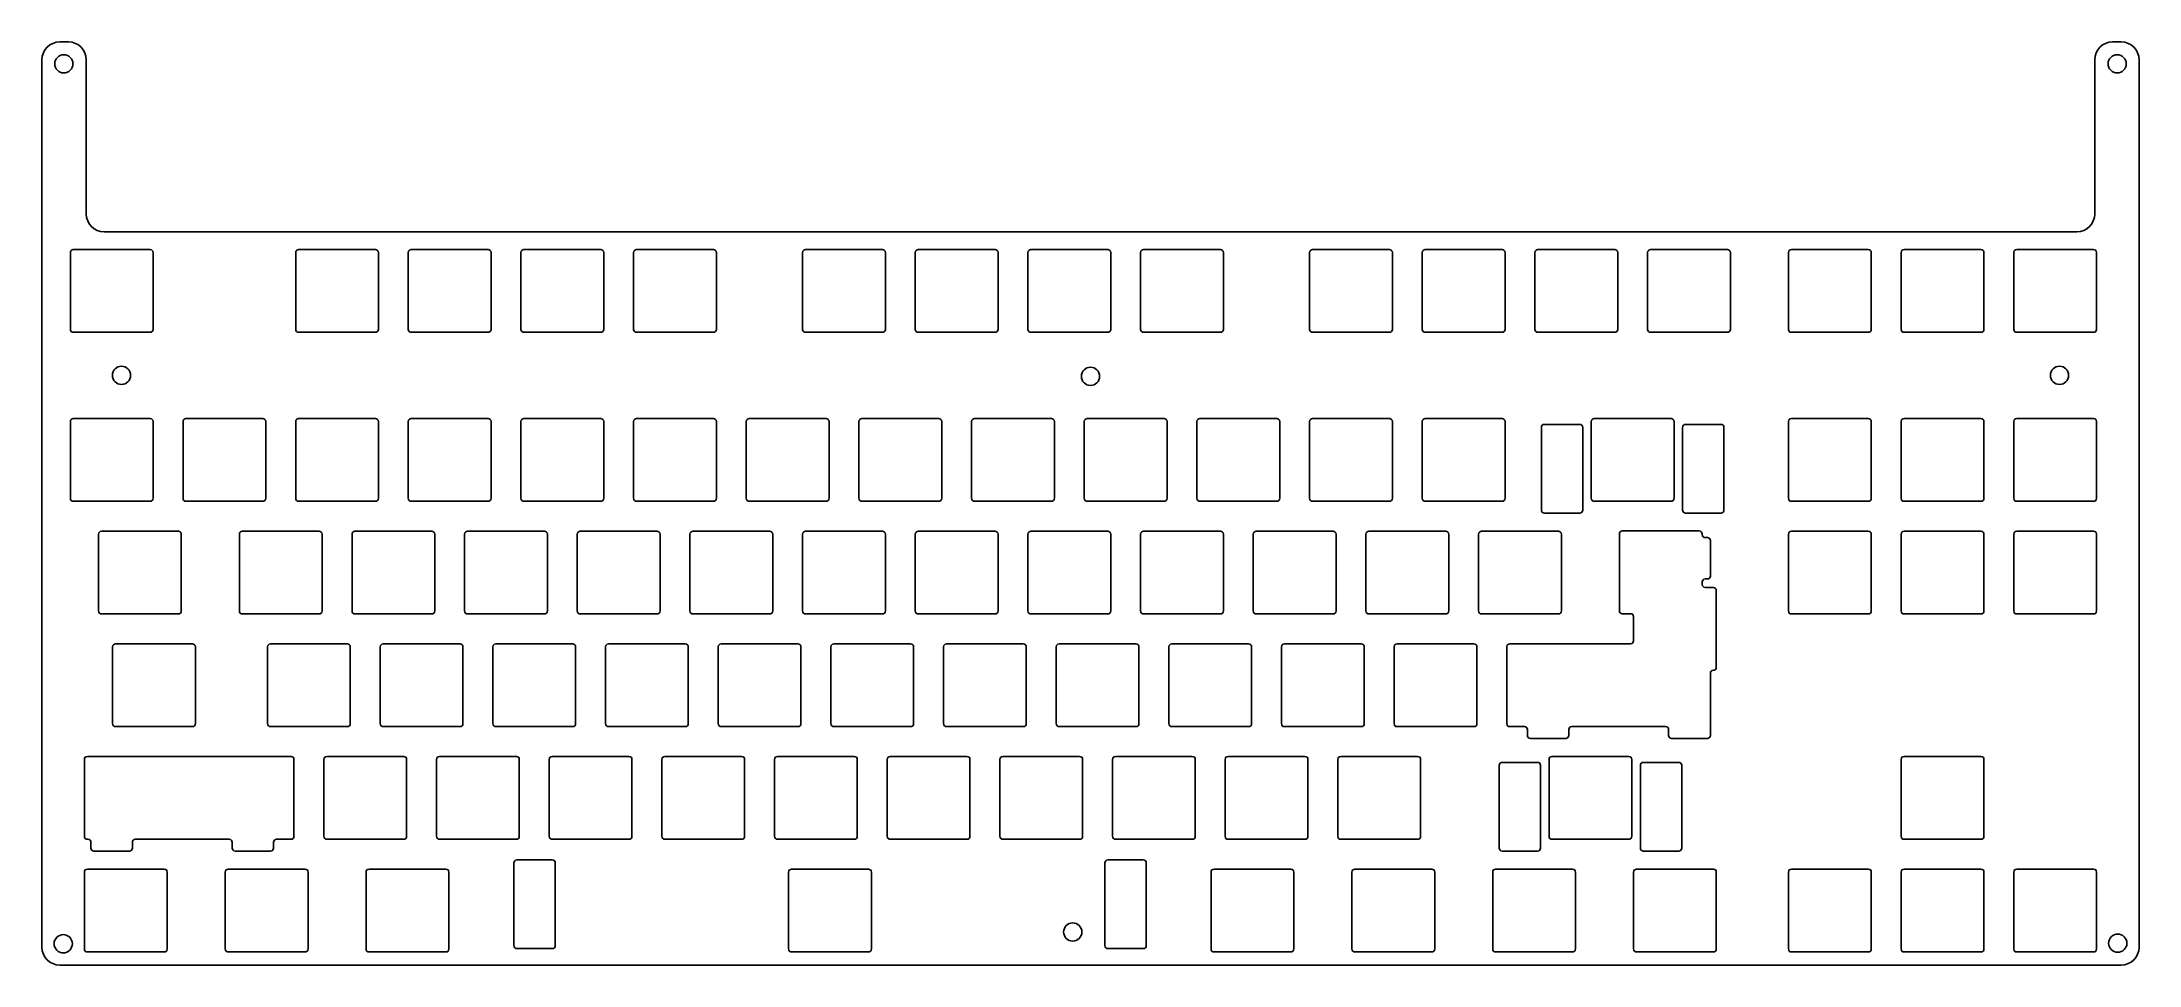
# Model space of a CAD drawing. Extents: x 35 to 390, y -216 to -60.
import ezdxf

# ---------------------------------------------------------------- set-up
doc = ezdxf.new("R2010")
doc.units = 0
doc.layers.add('BLACK', color=7, linetype='CONTINUOUS')

msp = doc.modelspace()

# ---------------------------------------------------------------- linework, layer by layer
at = {"layer": 'BLACK', "linetype": 'CONTINUOUS'}
for p, q in [((37.925, -59.685), (39.425, -59.685)), ((386.525, -59.685), (385.025, -59.685)), ((34.925, -212.785), (34.925, -62.685)), ((42.425, -62.685), (42.425, -88.785)), ((382.025, -62.685), (382.025, -88.785)), ((389.525, -62.685), (389.525, -212.785)), ((45.425, -91.785), (379.025, -91.785)), ((39.7275, -95.285), (39.7275, -108.285)), ((40.2275, -94.785), (53.2275, -94.785)), ((53.7275, -95.285), (53.7275, -108.285)), ((77.8275, -95.285), (77.8275, -108.285)), ((78.3275, -94.785), (91.3275, -94.785)), ((91.8275, -95.285), (91.8275, -108.285)), ((96.8775, -95.285), (96.8775, -108.285)), ((97.3775, -94.785), (110.377, -94.785)), ((110.877, -95.285), (110.877, -108.285)), ((115.927, -95.285), (115.927, -108.285)), ((116.427, -94.785), (129.427, -94.785)), ((129.927, -95.285), (129.927, -108.285)), ((134.977, -95.285), (134.977, -108.285)), ((135.477, -94.785), (148.477, -94.785)), ((148.977, -95.285), (148.977, -108.285)), ((163.552, -95.285), (163.552, -108.285)), ((164.052, -94.785), (177.052, -94.785)), ((177.552, -95.285), (177.552, -108.285)), ((182.602, -95.285), (182.602, -108.285)), ((183.102, -94.785), (196.102, -94.785)), ((196.602, -95.285), (196.602, -108.285)), ((201.653, -95.285), (201.653, -108.285)), ((202.153, -94.785), (215.153, -94.785)), ((215.653, -95.285), (215.653, -108.285)), ((220.702, -95.285), (220.702, -108.285)), ((221.202, -94.785), (234.202, -94.785)), ((234.702, -95.285), (234.702, -108.285)), ((249.277, -95.285), (249.277, -108.285)), ((249.777, -94.785), (262.777, -94.785)), ((263.277, -95.285), (263.277, -108.285)), ((268.327, -95.285), (268.327, -108.285)), ((268.827, -94.785), (281.827, -94.785)), ((282.327, -95.285), (282.327, -108.285)), ((287.377, -95.285), (287.377, -108.285)), ((287.877, -94.785), (300.877, -94.785)), ((301.377, -95.285), (301.377, -108.285)), ((306.428, -95.285), (306.428, -108.285)), ((306.928, -94.785), (319.928, -94.785)), ((320.428, -95.285), (320.428, -108.285)), ((330.24, -95.285), (330.24, -108.285)), ((330.74, -94.785), (343.74, -94.785)), ((344.24, -95.285), (344.24, -108.285)), ((349.29, -95.285), (349.29, -108.285)), ((349.79, -94.785), (362.79, -94.785)), ((363.29, -95.285), (363.29, -108.285)), ((368.34, -95.285), (368.34, -108.285)), ((368.84, -94.785), (381.84, -94.785)), ((382.34, -95.285), (382.34, -108.285)), ((40.2275, -108.785), (53.2275, -108.785)), ((78.3275, -108.785), (91.3275, -108.785)), ((97.3775, -108.785), (110.377, -108.785)), ((116.427, -108.785), (129.427, -108.785)), ((135.477, -108.785), (148.477, -108.785)), ((164.052, -108.785), (177.052, -108.785)), ((183.102, -108.785), (196.102, -108.785)), ((202.153, -108.785), (215.153, -108.785)), ((221.202, -108.785), (234.202, -108.785)), ((249.777, -108.785), (262.777, -108.785)), ((268.827, -108.785), (281.827, -108.785)), ((287.877, -108.785), (300.877, -108.785)), ((306.928, -108.785), (319.928, -108.785)), ((330.74, -108.785), (343.74, -108.785)), ((349.79, -108.785), (362.79, -108.785)), ((368.84, -108.785), (381.84, -108.785)), ((39.7275, -123.86), (39.7275, -136.86)), ((40.2275, -123.36), (53.2275, -123.36)), ((53.7275, -123.86), (53.7275, -136.86)), ((58.7775, -123.86), (58.7775, -136.86)), ((59.2775, -123.36), (72.2775, -123.36)), ((72.7775, -123.86), (72.7775, -136.86)), ((77.8275, -123.86), (77.8275, -136.86)), ((78.3275, -123.36), (91.3275, -123.36)), ((91.8275, -123.86), (91.8275, -136.86)), ((96.8775, -123.86), (96.8775, -136.86)), ((97.3775, -123.36), (110.377, -123.36)), ((110.877, -123.86), (110.877, -136.86)), ((115.927, -123.86), (115.927, -136.86)), ((116.427, -123.36), (129.427, -123.36)), ((129.927, -123.86), (129.927, -136.86)), ((134.977, -123.86), (134.977, -136.86)), ((135.477, -123.36), (148.477, -123.36)), ((148.977, -123.86), (148.977, -136.86)), ((154.028, -123.86), (154.028, -136.86)), ((154.528, -123.36), (167.527, -123.36)), ((168.027, -123.86), (168.027, -136.86)), ((173.077, -123.86), (173.077, -136.86)), ((173.577, -123.36), (186.577, -123.36)), ((187.077, -123.86), (187.077, -136.86)), ((192.127, -123.86), (192.127, -136.86)), ((192.627, -123.36), (205.627, -123.36)), ((206.127, -123.86), (206.127, -136.86)), ((211.177, -123.86), (211.177, -136.86)), ((211.677, -123.36), (224.677, -123.36)), ((225.177, -123.86), (225.177, -136.86)), ((230.227, -123.86), (230.227, -136.86)), ((230.727, -123.36), (243.727, -123.36)), ((244.227, -123.86), (244.227, -136.86)), ((249.277, -123.86), (249.277, -136.86)), ((249.777, -123.36), (262.777, -123.36)), ((263.277, -123.86), (263.277, -136.86)), ((268.327, -123.86), (268.327, -136.86)), ((268.827, -123.36), (281.827, -123.36)), ((282.327, -123.86), (282.327, -136.86)), ((296.902, -123.86), (296.902, -136.86)), ((297.402, -123.36), (310.402, -123.36)), ((310.902, -123.86), (310.902, -136.86)), ((330.24, -123.86), (330.24, -136.86)), ((330.74, -123.36), (343.74, -123.36)), ((344.24, -123.86), (344.24, -136.86)), ((349.29, -123.86), (349.29, -136.86)), ((349.79, -123.36), (362.79, -123.36)), ((363.29, -123.86), (363.29, -136.86)), ((368.34, -123.86), (368.34, -136.86)), ((368.84, -123.36), (381.84, -123.36)), ((382.34, -123.86), (382.34, -136.86)), ((288.464, -124.86), (288.464, -138.86)), ((288.964, -124.36), (294.964, -124.36)), ((295.464, -124.86), (295.464, -138.86)), ((312.34, -124.86), (312.34, -138.86)), ((312.84, -124.36), (318.84, -124.36)), ((319.34, -124.86), (319.34, -138.86)), ((40.2275, -137.36), (53.2275, -137.36)), ((59.2775, -137.36), (72.2775, -137.36)), ((78.3275, -137.36), (91.3275, -137.36)), ((97.3775, -137.36), (110.377, -137.36)), ((116.427, -137.36), (129.427, -137.36)), ((135.477, -137.36), (148.477, -137.36)), ((154.528, -137.36), (167.527, -137.36)), ((173.577, -137.36), (186.577, -137.36)), ((192.627, -137.36), (205.627, -137.36)), ((211.677, -137.36), (224.677, -137.36)), ((230.727, -137.36), (243.727, -137.36)), ((249.777, -137.36), (262.777, -137.36)), ((268.827, -137.36), (281.827, -137.36)), ((297.402, -137.36), (310.402, -137.36)), ((330.74, -137.36), (343.74, -137.36)), ((349.79, -137.36), (362.79, -137.36)), ((368.84, -137.36), (381.84, -137.36)), ((288.964, -139.36), (294.964, -139.36)), ((312.84, -139.36), (318.84, -139.36)), ((44.49, -142.91), (44.49, -155.91)), ((44.99, -142.41), (57.99, -142.41)), ((58.49, -142.91), (58.49, -155.91)), ((68.3025, -142.91), (68.3025, -155.91)), ((68.8025, -142.41), (81.8025, -142.41)), ((82.3025, -142.91), (82.3025, -155.91)), ((87.3525, -142.91), (87.3525, -155.91)), ((87.8525, -142.41), (100.852, -142.41)), ((101.352, -142.91), (101.352, -155.91)), ((106.402, -142.91), (106.402, -155.91)), ((106.902, -142.41), (119.902, -142.41)), ((120.402, -142.91), (120.402, -155.91)), ((125.453, -142.91), (125.453, -155.91)), ((125.953, -142.41), (138.952, -142.41)), ((139.452, -142.91), (139.452, -155.91)), ((144.502, -142.91), (144.502, -155.91)), ((145.002, -142.41), (158.002, -142.41)), ((158.502, -142.91), (158.502, -155.91)), ((163.552, -142.91), (163.552, -155.91)), ((164.052, -142.41), (177.052, -142.41)), ((177.552, -142.91), (177.552, -155.91)), ((182.602, -142.91), (182.602, -155.91)), ((183.102, -142.41), (196.102, -142.41)), ((196.602, -142.91), (196.602, -155.91)), ((201.653, -142.91), (201.653, -155.91)), ((202.153, -142.41), (215.153, -142.41)), ((215.653, -142.91), (215.653, -155.91)), ((220.702, -142.91), (220.702, -155.91)), ((221.202, -142.41), (234.202, -142.41)), ((234.702, -142.91), (234.702, -155.91)), ((239.752, -142.91), (239.752, -155.91)), ((240.252, -142.41), (253.252, -142.41)), ((253.752, -142.91), (253.752, -155.91)), ((258.803, -142.91), (258.803, -155.91)), ((259.303, -142.41), (272.303, -142.41)), ((272.803, -142.91), (272.803, -155.91)), ((277.852, -142.91), (277.852, -155.91)), ((278.352, -142.41), (291.352, -142.41)), ((291.852, -142.91), (291.852, -155.91)), ((301.647, -155.87), (301.65, -142.88)), ((302.15, -142.38), (315.15, -142.38)), ((315.65, -142.88), (315.65, -143)), ((316.546, -143.497), (316.15, -143.5)), ((317.046, -143.997), (317.046, -149.997)), ((330.24, -142.91), (330.24, -155.91)), ((330.74, -142.41), (343.74, -142.41)), ((344.24, -142.91), (344.24, -155.91)), ((349.29, -142.91), (349.29, -155.91)), ((349.79, -142.41), (362.79, -142.41)), ((363.29, -142.91), (363.29, -155.91)), ((368.34, -142.91), (368.34, -155.91)), ((368.84, -142.41), (381.84, -142.41)), ((382.34, -142.91), (382.34, -155.91)), ((315.65, -151.435), (315.65, -150.997)), ((316.546, -150.497), (316.15, -150.497)), ((317.546, -151.935), (316.15, -151.935)), ((318.046, -152.435), (318.046, -165.431)), ((44.99, -156.41), (57.99, -156.41)), ((68.8025, -156.41), (81.8025, -156.41)), ((87.8525, -156.41), (100.852, -156.41)), ((106.902, -156.41), (119.902, -156.41)), ((125.953, -156.41), (138.952, -156.41)), ((145.002, -156.41), (158.002, -156.41)), ((164.052, -156.41), (177.052, -156.41)), ((183.102, -156.41), (196.102, -156.41)), ((202.153, -156.41), (215.153, -156.41)), ((221.202, -156.41), (234.202, -156.41)), ((240.252, -156.41), (253.252, -156.41)), ((259.303, -156.41), (272.303, -156.41)), ((278.352, -156.41), (291.352, -156.41)), ((303.548, -156.37), (302.147, -156.37)), ((304.048, -160.96), (304.048, -156.87)), ((330.74, -156.41), (343.74, -156.41)), ((349.79, -156.41), (362.79, -156.41)), ((368.84, -156.41), (381.84, -156.41)), ((46.8712, -161.96), (46.8712, -174.96)), ((47.3712, -161.46), (60.3712, -161.46)), ((60.8712, -161.96), (60.8712, -174.96)), ((73.065, -161.96), (73.065, -174.96)), ((73.565, -161.46), (86.565, -161.46)), ((87.065, -161.96), (87.065, -174.96)), ((92.115, -161.96), (92.115, -174.96)), ((92.615, -161.46), (105.615, -161.46)), ((106.115, -161.96), (106.115, -174.96)), ((111.165, -161.96), (111.165, -174.96)), ((111.665, -161.46), (124.665, -161.46)), ((125.165, -161.96), (125.165, -174.96)), ((130.215, -161.96), (130.215, -174.96)), ((130.715, -161.46), (143.715, -161.46)), ((144.215, -161.96), (144.215, -174.96)), ((149.265, -161.96), (149.265, -174.96)), ((149.765, -161.46), (162.765, -161.46)), ((163.265, -161.96), (163.265, -174.96)), ((168.315, -161.96), (168.315, -174.96)), ((168.815, -161.46), (181.815, -161.46)), ((182.315, -161.96), (182.315, -174.96)), ((187.365, -161.96), (187.365, -174.96)), ((187.865, -161.46), (200.865, -161.46)), ((201.365, -161.96), (201.365, -174.96)), ((206.415, -161.96), (206.415, -174.96)), ((206.915, -161.46), (219.915, -161.46)), ((220.415, -161.96), (220.415, -174.96)), ((225.465, -161.96), (225.465, -174.96)), ((225.965, -161.46), (238.965, -161.46)), ((239.465, -161.96), (239.465, -174.96)), ((244.515, -161.96), (244.515, -174.96)), ((245.015, -161.46), (258.015, -161.46)), ((258.515, -161.96), (258.515, -174.96)), ((263.565, -161.96), (263.565, -174.96)), ((264.065, -161.46), (277.065, -161.46)), ((277.565, -161.96), (277.565, -174.96)), ((282.615, -161.96), (282.615, -174.96)), ((283.115, -161.46), (303.548, -161.46)), ((317.046, -166.431), (317.046, -176.959)), ((47.3712, -175.46), (60.3712, -175.46)), ((73.565, -175.46), (86.565, -175.46)), ((92.615, -175.46), (105.615, -175.46)), ((111.665, -175.46), (124.665, -175.46)), ((130.715, -175.46), (143.715, -175.46)), ((149.765, -175.46), (162.765, -175.46)), ((168.815, -175.46), (181.815, -175.46)), ((187.865, -175.46), (200.865, -175.46)), ((206.915, -175.46), (219.915, -175.46)), ((225.965, -175.46), (238.965, -175.46)), ((245.015, -175.46), (258.015, -175.46)), ((264.065, -175.46), (277.065, -175.46)), ((283.115, -175.46), (285.597, -175.461)), ((286.098, -176.96), (286.097, -175.961)), ((293.098, -176.96), (293.098, -175.961)), ((293.598, -175.461), (309.474, -175.461)), ((309.974, -175.961), (309.974, -176.96)), ((42.6088, -180.51), (77.04, -180.51)), ((83.09, -180.51), (96.09, -180.51)), ((102.14, -180.51), (115.14, -180.51)), ((121.19, -180.51), (134.19, -180.51)), ((140.24, -180.51), (153.24, -180.51)), ((159.29, -180.51), (172.29, -180.51)), ((178.34, -180.51), (191.34, -180.51)), ((197.39, -180.51), (210.39, -180.51)), ((216.44, -180.51), (229.44, -180.51)), ((235.49, -180.51), (248.49, -180.51)), ((254.54, -180.51), (267.54, -180.51)), ((286.598, -177.46), (292.598, -177.46)), ((290.259, -180.51), (303.259, -180.51)), ((310.476, -177.46), (316.546, -177.459)), ((349.79, -180.51), (362.79, -180.51)), ((42.1088, -181.01), (42.1088, -194.01)), ((77.54, -181.01), (77.54, -194.01)), ((82.59, -181.01), (82.59, -194.01)), ((96.59, -181.01), (96.59, -194.01)), ((101.64, -181.01), (101.64, -194.01)), ((115.64, -181.01), (115.64, -194.01)), ((120.69, -181.01), (120.69, -194.01)), ((134.69, -181.01), (134.69, -194.01)), ((139.74, -181.01), (139.74, -194.01)), ((153.74, -181.01), (153.74, -194.01)), ((158.79, -181.01), (158.79, -194.01)), ((172.79, -181.01), (172.79, -194.01)), ((177.84, -181.01), (177.84, -194.01)), ((191.84, -181.01), (191.84, -194.01)), ((196.89, -181.01), (196.89, -194.01)), ((210.89, -181.01), (210.89, -194.01)), ((215.94, -181.01), (215.94, -194.01)), ((229.94, -181.01), (229.94, -194.01)), ((234.99, -181.01), (234.99, -194.01)), ((248.99, -181.01), (248.99, -194.01)), ((254.04, -181.01), (254.04, -194.01)), ((268.04, -181.01), (268.04, -194.01)), ((281.321, -182.01), (281.321, -196.01)), ((281.821, -181.51), (287.821, -181.51)), ((288.321, -182.01), (288.321, -196.01)), ((289.759, -181.01), (289.759, -194.01)), ((303.759, -181.01), (303.759, -194.01)), ((305.197, -182.01), (305.197, -196.01)), ((305.697, -181.51), (311.697, -181.51)), ((312.197, -182.01), (312.197, -196.01)), ((349.29, -181.01), (349.29, -194.01)), ((363.29, -181.01), (363.29, -194.01)), ((42.6088, -194.51), (42.7107, -194.51)), ((43.2107, -195.01), (43.2107, -196.01)), ((50.2107, -196.01), (50.2107, -195.01)), ((66.5867, -194.51), (50.7107, -194.51)), ((67.0867, -195.01), (67.0867, -196.01)), ((74.0867, -196.01), (74.0867, -195.01)), ((77.04, -194.51), (74.5867, -194.51)), ((83.09, -194.51), (96.09, -194.51)), ((102.14, -194.51), (115.14, -194.51)), ((121.19, -194.51), (134.19, -194.51)), ((140.24, -194.51), (153.24, -194.51)), ((159.29, -194.51), (172.29, -194.51)), ((178.34, -194.51), (191.34, -194.51)), ((197.39, -194.51), (210.39, -194.51)), ((216.44, -194.51), (229.44, -194.51)), ((235.49, -194.51), (248.49, -194.51)), ((254.54, -194.51), (267.54, -194.51)), ((290.259, -194.51), (303.259, -194.51)), ((349.79, -194.51), (362.79, -194.51)), ((43.7107, -196.51), (49.7107, -196.51)), ((67.5867, -196.51), (73.5867, -196.51)), ((114.721, -198.5), (114.721, -212.5)), ((115.221, -198), (121.221, -198)), ((121.721, -198.5), (121.721, -212.5)), ((214.651, -198.5), (214.651, -212.5)), ((215.151, -198), (221.151, -198)), ((221.651, -198.5), (221.651, -212.5)), ((281.821, -196.51), (287.821, -196.51)), ((305.697, -196.51), (311.697, -196.51)), ((42.1088, -200.06), (42.1088, -213.06)), ((42.6088, -199.56), (55.6088, -199.56)), ((56.1088, -200.06), (56.1088, -213.06)), ((65.9213, -200.06), (65.9213, -213.06)), ((66.4213, -199.56), (79.4213, -199.56)), ((79.9213, -200.06), (79.9213, -213.06)), ((89.7338, -200.06), (89.7338, -213.06)), ((90.2338, -199.56), (103.234, -199.56)), ((103.734, -200.06), (103.734, -213.06)), ((161.171, -200.06), (161.171, -213.06)), ((161.671, -199.56), (174.671, -199.56)), ((175.171, -200.06), (175.171, -213.06)), ((232.609, -200.06), (232.609, -213.06)), ((233.109, -199.56), (246.109, -199.56)), ((246.609, -200.06), (246.609, -213.06)), ((256.421, -200.06), (256.421, -213.06)), ((256.921, -199.56), (269.921, -199.56)), ((270.421, -200.06), (270.421, -213.06)), ((280.234, -200.06), (280.234, -213.06)), ((280.734, -199.56), (293.734, -199.56)), ((294.234, -200.06), (294.234, -213.06)), ((304.046, -200.06), (304.046, -213.06)), ((304.546, -199.56), (317.546, -199.56)), ((318.046, -200.06), (318.046, -213.06)), ((330.24, -200.06), (330.24, -213.06)), ((330.74, -199.56), (343.74, -199.56)), ((344.24, -200.06), (344.24, -213.06)), ((349.29, -200.06), (349.29, -213.06)), ((349.79, -199.56), (362.79, -199.56)), ((363.29, -200.06), (363.29, -213.06)), ((368.34, -200.06), (368.34, -213.06)), ((368.84, -199.56), (381.84, -199.56)), ((382.34, -200.06), (382.34, -213.06)), ((386.525, -215.785), (37.925, -215.785)), ((42.6088, -213.56), (55.6088, -213.56)), ((66.4213, -213.56), (79.4213, -213.56)), ((90.2338, -213.56), (103.234, -213.56)), ((115.221, -213), (121.221, -213)), ((161.671, -213.56), (174.671, -213.56)), ((215.151, -213), (221.151, -213)), ((233.109, -213.56), (246.109, -213.56)), ((256.921, -213.56), (269.921, -213.56)), ((280.734, -213.56), (293.734, -213.56)), ((304.546, -213.56), (317.546, -213.56)), ((330.74, -213.56), (343.74, -213.56)), ((349.79, -213.56), (362.79, -213.56)), ((368.84, -213.56), (381.84, -213.56))]:
    msp.add_line(p, q, dxfattribs=at)
at = {"layer": 'BLACK'}
for centre in [(38.625, -63.385), (385.825, -63.385), (48.375, -116.06), (212.225, -116.235), (376.075, -116.06), (209.225, -210.185), (38.525, -212.185), (385.925, -212.085)]:
    msp.add_circle(centre, 1.5425, dxfattribs=at)
for centre, radius, start, end in [((37.925, -62.685), 3, 90, 180), ((39.425, -62.685), 3, 0, 90), ((385.025, -62.685), 3, 90, 180), ((386.525, -62.685), 3, 0, 90), ((45.425, -88.785), 3, 180, 270), ((379.025, -88.785), 3, -90, 0), ((40.2275, -95.285), 0.5, 90, 180), ((53.2275, -95.285), 0.5, 0, 90), ((78.3275, -95.285), 0.5, 90, 180), ((91.3275, -95.285), 0.5, 0, 90), ((97.3775, -95.285), 0.5, 90, 180), ((110.377, -95.285), 0.5, 0, 90), ((116.427, -95.285), 0.5, 90, 180), ((129.427, -95.285), 0.5, 0, 90), ((135.477, -95.285), 0.5, 90, 180), ((148.477, -95.285), 0.5, 0, 90), ((164.052, -95.285), 0.5, 90, 180), ((177.052, -95.285), 0.5, 0, 90), ((183.102, -95.285), 0.5, 90, 180), ((196.102, -95.285), 0.5, 0, 90), ((202.153, -95.285), 0.5, 90, 180), ((215.153, -95.285), 0.5, 0, 90), ((221.202, -95.285), 0.5, 90, 180), ((234.202, -95.285), 0.5, 0, 90), ((249.777, -95.285), 0.5, 90, 180), ((262.777, -95.285), 0.5, 0, 90), ((268.827, -95.285), 0.5, 90, 180), ((281.827, -95.285), 0.5, 0, 90), ((287.877, -95.285), 0.5, 90, 180), ((300.877, -95.285), 0.5, 0, 90), ((306.928, -95.285), 0.5, 90, 180), ((319.928, -95.285), 0.5, 0, 90), ((330.74, -95.285), 0.5, 90, 180), ((343.74, -95.285), 0.5, 0, 90), ((349.79, -95.285), 0.5, 90, 180), ((362.79, -95.285), 0.5, 0, 90), ((368.84, -95.285), 0.5, 90, 180), ((381.84, -95.285), 0.5, 0, 90), ((40.2275, -108.285), 0.5, 180, 270), ((53.2275, -108.285), 0.5, -90, 0), ((78.3275, -108.285), 0.5, 180, 270), ((91.3275, -108.285), 0.5, -90, 0), ((97.3775, -108.285), 0.5, 180, 270), ((110.377, -108.285), 0.5, -90, 0), ((116.427, -108.285), 0.5, 180, 270), ((129.427, -108.285), 0.5, -90, 0), ((135.477, -108.285), 0.5, 180, 270), ((148.477, -108.285), 0.5, -90, 0), ((164.052, -108.285), 0.5, 180, 270), ((177.052, -108.285), 0.5, -90, 0), ((183.102, -108.285), 0.5, 180, 270), ((196.102, -108.285), 0.5, -90, 0), ((202.153, -108.285), 0.5, 180, 270), ((215.153, -108.285), 0.5, -90, 0), ((221.202, -108.285), 0.5, 180, 270), ((234.202, -108.285), 0.5, -90, 0), ((249.777, -108.285), 0.5, 180, 270), ((262.777, -108.285), 0.5, -90, 0), ((268.827, -108.285), 0.5, 180, 270), ((281.827, -108.285), 0.5, -90, 0), ((287.877, -108.285), 0.5, 180, 270), ((300.877, -108.285), 0.5, -90, 0), ((306.928, -108.285), 0.5, 180, 270), ((319.928, -108.285), 0.5, -90, 0), ((330.74, -108.285), 0.5, 180, 270), ((343.74, -108.285), 0.5, -90, 0), ((349.79, -108.285), 0.5, 180, 270), ((362.79, -108.285), 0.5, -90, 0), ((368.84, -108.285), 0.5, 180, 270), ((381.84, -108.285), 0.5, -90, 0), ((40.2275, -123.86), 0.5, 90, 180), ((53.2275, -123.86), 0.5, 0, 90), ((59.2775, -123.86), 0.5, 90, 180), ((72.2775, -123.86), 0.5, 0, 90), ((78.3275, -123.86), 0.5, 90, 180), ((91.3275, -123.86), 0.5, 0, 90), ((97.3775, -123.86), 0.5, 90, 180), ((110.377, -123.86), 0.5, 0, 90), ((116.427, -123.86), 0.5, 90, 180), ((129.427, -123.86), 0.5, 0, 90), ((135.477, -123.86), 0.5, 90, 180), ((148.477, -123.86), 0.5, 0, 90), ((154.528, -123.86), 0.5, 90, 180), ((167.527, -123.86), 0.5, 0, 90), ((173.577, -123.86), 0.5, 90, 180), ((186.577, -123.86), 0.5, 0, 90), ((192.627, -123.86), 0.5, 90, 180), ((205.627, -123.86), 0.5, 0, 90), ((211.677, -123.86), 0.5, 90, 180), ((224.677, -123.86), 0.5, 0, 90), ((230.727, -123.86), 0.5, 90, 180), ((243.727, -123.86), 0.5, 0, 90), ((249.777, -123.86), 0.5, 90, 180), ((262.777, -123.86), 0.5, 0, 90), ((268.827, -123.86), 0.5, 90, 180), ((281.827, -123.86), 0.5, 0, 90), ((297.402, -123.86), 0.5, 90, 180), ((310.402, -123.86), 0.5, 0, 90), ((330.74, -123.86), 0.5, 90, 180), ((343.74, -123.86), 0.5, 0, 90), ((349.79, -123.86), 0.5, 90, 180), ((362.79, -123.86), 0.5, 0, 90), ((368.84, -123.86), 0.5, 90, 180), ((381.84, -123.86), 0.5, 0, 90), ((288.964, -124.86), 0.5, 90, 180), ((294.964, -124.86), 0.5, 0, 90), ((312.84, -124.86), 0.5, 90, 180), ((318.84, -124.86), 0.5, 0, 90), ((40.2275, -136.86), 0.5, 180, 270), ((53.2275, -136.86), 0.5, -90, 0), ((59.2775, -136.86), 0.5, 180, 270), ((72.2775, -136.86), 0.5, -90, 0), ((78.3275, -136.86), 0.5, 180, 270), ((91.3275, -136.86), 0.5, -90, 0), ((97.3775, -136.86), 0.5, 180, 270), ((110.377, -136.86), 0.5, -90, 0), ((116.427, -136.86), 0.5, 180, 270), ((129.427, -136.86), 0.5, -90, 0), ((135.477, -136.86), 0.5, 180, 270), ((148.477, -136.86), 0.5, -90, 0), ((154.528, -136.86), 0.5, 180, 270), ((167.527, -136.86), 0.5, -90, 0), ((173.577, -136.86), 0.5, 180, 270), ((186.577, -136.86), 0.5, -90, 0), ((192.627, -136.86), 0.5, 180, 270), ((205.627, -136.86), 0.5, -90, 0), ((211.677, -136.86), 0.5, 180, 270), ((224.677, -136.86), 0.5, -90, 0), ((230.727, -136.86), 0.5, 180, 270), ((243.727, -136.86), 0.5, -90, 0), ((249.777, -136.86), 0.5, 180, 270), ((262.777, -136.86), 0.5, -90, 0), ((268.827, -136.86), 0.5, 180, 270), ((281.827, -136.86), 0.5, -90, 0), ((297.402, -136.86), 0.5, 180, 270), ((310.402, -136.86), 0.5, -90, 0), ((330.74, -136.86), 0.5, 180, 270), ((343.74, -136.86), 0.5, -90, 0), ((349.79, -136.86), 0.5, 180, 270), ((362.79, -136.86), 0.5, -90, 0), ((368.84, -136.86), 0.5, 180, 270), ((381.84, -136.86), 0.5, -90, 0), ((288.964, -138.86), 0.5, 180, 270), ((294.964, -138.86), 0.5, -90, 0), ((312.84, -138.86), 0.5, 180, 270), ((318.84, -138.86), 0.5, -90, 0), ((44.99, -142.91), 0.5, 90, 180), ((57.99, -142.91), 0.5, 0, 90), ((68.8025, -142.91), 0.5, 90, 180), ((81.8025, -142.91), 0.5, 0, 90), ((87.8525, -142.91), 0.5, 90, 180), ((100.852, -142.91), 0.5, 0, 90), ((106.902, -142.91), 0.5, 90, 180), ((119.902, -142.91), 0.5, 0, 90), ((125.953, -142.91), 0.5, 90, 180), ((138.952, -142.91), 0.5, 0, 90), ((145.002, -142.91), 0.5, 90, 180), ((158.002, -142.91), 0.5, 0, 90), ((164.052, -142.91), 0.5, 90, 180), ((177.052, -142.91), 0.5, 0, 90), ((183.102, -142.91), 0.5, 90, 180), ((196.102, -142.91), 0.5, 0, 90), ((202.153, -142.91), 0.5, 90, 180), ((215.153, -142.91), 0.5, 0, 90), ((221.202, -142.91), 0.5, 90, 180), ((234.202, -142.91), 0.5, 0, 90), ((240.252, -142.91), 0.5, 90, 180), ((253.252, -142.91), 0.5, 0, 90), ((259.303, -142.91), 0.5, 90, 180), ((272.303, -142.91), 0.5, 0, 90), ((278.352, -142.91), 0.5, 90, 180), ((291.352, -142.91), 0.5, 0, 90), ((302.15, -142.88), 0.5, 90, 180), ((315.15, -142.88), 0.5, 0, 90), ((316.15, -143), 0.5, 180, 270), ((316.546, -143.997), 0.5, 0, 90), ((330.74, -142.91), 0.5, 90, 180), ((343.74, -142.91), 0.5, 0, 90), ((349.79, -142.91), 0.5, 90, 180), ((362.79, -142.91), 0.5, 0, 90), ((368.84, -142.91), 0.5, 90, 180), ((381.84, -142.91), 0.5, 0, 90), ((316.15, -150.997), 0.5, 90, 180), ((316.15, -151.435), 0.5, 180, 270), ((316.546, -149.997), 0.5, -90, 0), ((317.546, -152.435), 0.5, 0, 90), ((44.99, -155.91), 0.5, 180, 270), ((57.99, -155.91), 0.5, -90, 0), ((68.8025, -155.91), 0.5, 180, 270), ((81.8025, -155.91), 0.5, -90, 0), ((87.8525, -155.91), 0.5, 180, 270), ((100.852, -155.91), 0.5, -90, 0), ((106.902, -155.91), 0.5, 180, 270), ((119.902, -155.91), 0.5, -90, 0), ((125.953, -155.91), 0.5, 180, 270), ((138.952, -155.91), 0.5, -90, 0), ((145.002, -155.91), 0.5, 180, 270), ((158.002, -155.91), 0.5, -90, 0), ((164.052, -155.91), 0.5, 180, 270), ((177.052, -155.91), 0.5, -90, 0), ((183.102, -155.91), 0.5, 180, 270), ((196.102, -155.91), 0.5, -90, 0), ((202.153, -155.91), 0.5, 180, 270), ((215.153, -155.91), 0.5, -90, 0), ((221.202, -155.91), 0.5, 180, 270), ((234.202, -155.91), 0.5, -90, 0), ((240.252, -155.91), 0.5, 180, 270), ((253.252, -155.91), 0.5, -90, 0), ((259.303, -155.91), 0.5, 180, 270), ((272.303, -155.91), 0.5, -90, 0), ((278.352, -155.91), 0.5, 180, 270), ((291.352, -155.91), 0.5, -90, 0), ((302.147, -155.87), 0.5, 180, 270), ((330.74, -155.91), 0.5, 180, 270), ((343.74, -155.91), 0.5, -90, 0), ((349.79, -155.91), 0.5, 180, 270), ((362.79, -155.91), 0.5, -90, 0), ((368.84, -155.91), 0.5, 180, 270), ((381.84, -155.91), 0.5, -90, 0), ((303.548, -156.87), 0.5, 0, 90), ((47.3712, -161.96), 0.5, 90, 180), ((60.3712, -161.96), 0.5, 0, 90), ((73.565, -161.96), 0.5, 90, 180), ((86.565, -161.96), 0.5, 0, 90), ((92.615, -161.96), 0.5, 90, 180), ((105.615, -161.96), 0.5, 0, 90), ((111.665, -161.96), 0.5, 90, 180), ((124.665, -161.96), 0.5, 0, 90), ((130.715, -161.96), 0.5, 90, 180), ((143.715, -161.96), 0.5, 0, 90), ((149.765, -161.96), 0.5, 90, 180), ((162.765, -161.96), 0.5, 0, 90), ((168.815, -161.96), 0.5, 90, 180), ((181.815, -161.96), 0.5, 0, 90), ((187.865, -161.96), 0.5, 90, 180), ((200.865, -161.96), 0.5, 0, 90), ((206.915, -161.96), 0.5, 90, 180), ((219.915, -161.96), 0.5, 0, 90), ((225.965, -161.96), 0.5, 90, 180), ((238.965, -161.96), 0.5, 0, 90), ((245.015, -161.96), 0.5, 90, 180), ((258.015, -161.96), 0.5, 0, 90), ((264.065, -161.96), 0.5, 90, 180), ((277.065, -161.96), 0.5, 0, 90), ((283.115, -161.96), 0.5, 90, 180), ((303.548, -160.96), 0.5, -90, 0), ((317.546, -166.431), 0.5, 90, 180), ((317.546, -165.431), 0.5, -90, 0), ((47.3712, -174.96), 0.5, 180, 270), ((60.3712, -174.96), 0.5, -90, 0), ((73.565, -174.96), 0.5, 180, 270), ((86.565, -174.96), 0.5, -90, 0), ((92.615, -174.96), 0.5, 180, 270), ((105.615, -174.96), 0.5, -90, 0), ((111.665, -174.96), 0.5, 180, 270), ((124.665, -174.96), 0.5, -90, 0), ((130.715, -174.96), 0.5, 180, 270), ((143.715, -174.96), 0.5, -90, 0), ((149.765, -174.96), 0.5, 180, 270), ((162.765, -174.96), 0.5, -90, 0), ((168.815, -174.96), 0.5, 180, 270), ((181.815, -174.96), 0.5, -90, 0), ((187.865, -174.96), 0.5, 180, 270), ((200.865, -174.96), 0.5, -90, 0), ((206.915, -174.96), 0.5, 180, 270), ((219.915, -174.96), 0.5, -90, 0), ((225.965, -174.96), 0.5, 180, 270), ((238.965, -174.96), 0.5, -90, 0), ((245.015, -174.96), 0.5, 180, 270), ((258.015, -174.96), 0.5, -90, 0), ((264.065, -174.96), 0.5, 180, 270), ((277.065, -174.96), 0.5, -90, 0), ((283.115, -174.96), 0.5, 180, 270), ((285.597, -175.961), 0.5, 0, 90), ((286.598, -176.96), 0.5, 180, 270), ((292.598, -176.96), 0.5, -90, 0), ((293.598, -175.961), 0.5, 90, 180), ((309.474, -175.961), 0.5, 0, 90), ((310.474, -176.96), 0.5, 180, 270), ((316.546, -176.959), 0.5, -90, 0), ((42.6088, -181.01), 0.5, 90, 180), ((77.04, -181.01), 0.5, 0, 90), ((83.09, -181.01), 0.5, 90, 180), ((96.09, -181.01), 0.5, 0, 90), ((102.14, -181.01), 0.5, 90, 180), ((115.14, -181.01), 0.5, 0, 90), ((121.19, -181.01), 0.5, 90, 180), ((134.19, -181.01), 0.5, 0, 90), ((140.24, -181.01), 0.5, 90, 180), ((153.24, -181.01), 0.5, 0, 90), ((159.29, -181.01), 0.5, 90, 180), ((172.29, -181.01), 0.5, 0, 90), ((178.34, -181.01), 0.5, 90, 180), ((191.34, -181.01), 0.5, 0, 90), ((197.39, -181.01), 0.5, 90, 180), ((210.39, -181.01), 0.5, 0, 90), ((216.44, -181.01), 0.5, 90, 180), ((229.44, -181.01), 0.5, 0, 90), ((235.49, -181.01), 0.5, 90, 180), ((248.49, -181.01), 0.5, 0, 90), ((254.54, -181.01), 0.5, 90, 180), ((267.54, -181.01), 0.5, 0, 90), ((290.259, -181.01), 0.5, 90, 180), ((303.259, -181.01), 0.5, 0, 90), ((349.79, -181.01), 0.5, 90, 180), ((362.79, -181.01), 0.5, 0, 90), ((281.821, -182.01), 0.5, 90, 180), ((287.821, -182.01), 0.5, 0, 90), ((305.697, -182.01), 0.5, 90, 180), ((311.697, -182.01), 0.5, 0, 90), ((42.6088, -194.01), 0.5, 180, 270), ((42.7107, -195.01), 0.5, 0, 90), ((50.7107, -195.01), 0.5, 90, 180), ((66.5867, -195.01), 0.5, 0, 90), ((74.5867, -195.01), 0.5, 90, 180), ((77.04, -194.01), 0.5, -90, 0), ((83.09, -194.01), 0.5, 180, 270), ((96.09, -194.01), 0.5, -90, 0), ((102.14, -194.01), 0.5, 180, 270), ((115.14, -194.01), 0.5, -90, 0), ((121.19, -194.01), 0.5, 180, 270), ((134.19, -194.01), 0.5, -90, 0), ((140.24, -194.01), 0.5, 180, 270), ((153.24, -194.01), 0.5, -90, 0), ((159.29, -194.01), 0.5, 180, 270), ((172.29, -194.01), 0.5, -90, 0), ((178.34, -194.01), 0.5, 180, 270), ((191.34, -194.01), 0.5, -90, 0), ((197.39, -194.01), 0.5, 180, 270), ((210.39, -194.01), 0.5, -90, 0), ((216.44, -194.01), 0.5, 180, 270), ((229.44, -194.01), 0.5, -90, 0), ((235.49, -194.01), 0.5, 180, 270), ((248.49, -194.01), 0.5, -90, 0), ((254.54, -194.01), 0.5, 180, 270), ((267.54, -194.01), 0.5, -90, 0), ((290.259, -194.01), 0.5, 180, 270), ((303.259, -194.01), 0.5, -90, 0), ((349.79, -194.01), 0.5, 180, 270), ((362.79, -194.01), 0.5, -90, 0), ((43.7107, -196.01), 0.5, 180, 270), ((49.7107, -196.01), 0.5, -90, 0), ((67.5867, -196.01), 0.5, 180, 270), ((73.5867, -196.01), 0.5, -90, 0), ((115.221, -198.5), 0.5, 90, 180), ((121.221, -198.5), 0.5, 0, 90), ((215.151, -198.5), 0.5, 90, 180), ((221.151, -198.5), 0.5, 0, 90), ((281.821, -196.01), 0.5, 180, 270), ((287.821, -196.01), 0.5, -90, 0), ((305.697, -196.01), 0.5, 180, 270), ((311.697, -196.01), 0.5, -90, 0), ((42.6088, -200.06), 0.5, 90, 180), ((55.6088, -200.06), 0.5, 0, 90), ((66.4213, -200.06), 0.5, 90, 180), ((79.4213, -200.06), 0.5, 0, 90), ((90.2338, -200.06), 0.5, 90, 180), ((103.234, -200.06), 0.5, 0, 90), ((161.671, -200.06), 0.5, 90, 180), ((174.671, -200.06), 0.5, 0, 90), ((233.109, -200.06), 0.5, 90, 180), ((246.109, -200.06), 0.5, 0, 90), ((256.921, -200.06), 0.5, 90, 180), ((269.921, -200.06), 0.5, 0, 90), ((280.734, -200.06), 0.5, 90, 180), ((293.734, -200.06), 0.5, 0, 90), ((304.546, -200.06), 0.5, 90, 180), ((317.546, -200.06), 0.5, 0, 90), ((330.74, -200.06), 0.5, 90, 180), ((343.74, -200.06), 0.5, 0, 90), ((349.79, -200.06), 0.5, 90, 180), ((362.79, -200.06), 0.5, 0, 90), ((368.84, -200.06), 0.5, 90, 180), ((381.84, -200.06), 0.5, 0, 90), ((115.221, -212.5), 0.5, 180, 270), ((121.221, -212.5), 0.5, -90, 0), ((215.151, -212.5), 0.5, 180, 270), ((221.151, -212.5), 0.5, -90, 0), ((37.925, -212.785), 3, 180, 270), ((42.6088, -213.06), 0.5, 180, 270), ((55.6088, -213.06), 0.5, -90, 0), ((66.4213, -213.06), 0.5, 180, 270), ((79.4213, -213.06), 0.5, -90, 0), ((90.2338, -213.06), 0.5, 180, 270), ((103.234, -213.06), 0.5, -90, 0), ((161.671, -213.06), 0.5, 180, 270), ((174.671, -213.06), 0.5, -90, 0), ((233.109, -213.06), 0.5, 180, 270), ((246.109, -213.06), 0.5, -90, 0), ((256.921, -213.06), 0.5, 180, 270), ((269.921, -213.06), 0.5, -90, 0), ((280.734, -213.06), 0.5, 180, 270), ((293.734, -213.06), 0.5, -90, 0), ((304.546, -213.06), 0.5, 180, 270), ((317.546, -213.06), 0.5, -90, 0), ((330.74, -213.06), 0.5, 180, 270), ((343.74, -213.06), 0.5, -90, 0), ((349.79, -213.06), 0.5, 180, 270), ((362.79, -213.06), 0.5, -90, 0), ((368.84, -213.06), 0.5, 180, 270), ((381.84, -213.06), 0.5, -90, 0), ((386.525, -212.785), 3, -90, 0)]:
    msp.add_arc(centre, radius, start, end, dxfattribs=at)

doc.saveas('drawing.dxf')
